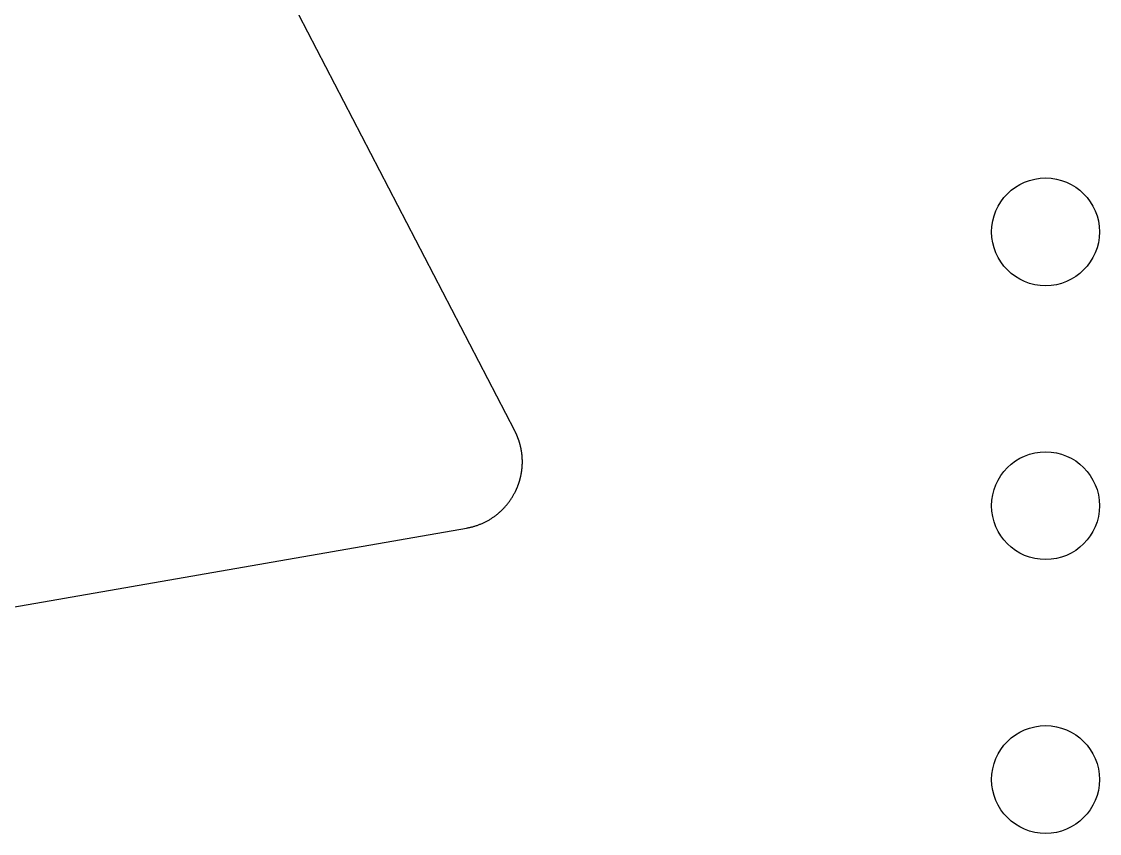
# Model space of a CAD drawing. Header units: millimetres. Extents: x 70 to 130, y -130 to -70.
# Drawn here: x 82.88 to 92.88, y -97.96 to -90.43 of the extents above; entities that cross this region are included whole.
import ezdxf

# ---------------------------------------------------------------- set-up
doc = ezdxf.new("R2010")
doc.units = ezdxf.units.MM
doc.layers.add('Edge.Cuts', color=254, linetype='CONTINUOUS', true_color=0xd0d2cd)

msp = doc.modelspace()

# ---------------------------------------------------------------- linework, layer by layer
at = {"layer": 'Edge.Cuts', "linetype": 'CONTINUOUS'}
for p, q in [((87.455617, -94.225746), (83.445606, -86.500128)), ((87.458247, -94.230851), (87.455617, -94.225746)), ((87.459873, -94.234062), (87.458247, -94.230851)), ((87.461478, -94.237277), (87.459873, -94.234062)), ((87.463064, -94.2405), (87.461478, -94.237277)), ((87.46463, -94.243727), (87.463064, -94.2405)), ((87.466178, -94.246962), (87.46463, -94.243727)), ((87.467705, -94.2502), (87.466178, -94.246962)), ((87.469214, -94.253447), (87.467705, -94.2502)), ((87.470702, -94.256696), (87.469214, -94.253447)), ((87.472172, -94.259954), (87.470702, -94.256696)), ((87.473621, -94.263215), (87.472172, -94.259954)), ((87.475052, -94.266483), (87.473621, -94.263215)), ((87.476463, -94.269755), (87.475052, -94.266483)), ((87.477855, -94.273035), (87.476463, -94.269755)), ((87.479227, -94.276317), (87.477855, -94.273035)), ((87.48058, -94.279608), (87.479227, -94.276317)), ((87.481912, -94.282901), (87.48058, -94.279608)), ((87.483226, -94.286202), (87.481912, -94.282901)), ((87.48452, -94.289506), (87.483226, -94.286202)), ((87.485795, -94.292817), (87.48452, -94.289506)), ((87.48705, -94.296131), (87.485795, -94.292817)), ((87.488286, -94.299452), (87.48705, -94.296131)), ((87.489502, -94.302776), (87.488286, -94.299452)), ((87.490699, -94.306107), (87.489502, -94.302776)), ((87.491876, -94.309441), (87.490699, -94.306107)), ((87.493034, -94.312782), (87.491876, -94.309441)), ((87.494172, -94.316125), (87.493034, -94.312782)), ((87.49529, -94.319476), (87.494172, -94.316125)), ((87.496389, -94.322828), (87.49529, -94.319476)), ((87.497469, -94.326188), (87.496389, -94.322828)), ((87.498528, -94.32955), (87.497469, -94.326188)), ((87.499569, -94.332919), (87.498528, -94.32955)), ((87.500589, -94.33629), (87.499569, -94.332919)), ((87.501591, -94.339668), (87.500589, -94.33629)), ((87.502572, -94.343047), (87.501591, -94.339668)), ((87.503534, -94.346434), (87.502572, -94.343047)), ((87.504476, -94.349822), (87.503534, -94.346434)), ((87.505399, -94.353216), (87.504476, -94.349822)), ((87.506302, -94.356613), (87.505399, -94.353216)), ((87.507186, -94.360016), (87.506302, -94.356613)), ((87.508049, -94.36342), (87.507186, -94.360016)), ((87.508893, -94.366831), (87.508049, -94.36342)), ((87.509717, -94.370243), (87.508893, -94.366831)), ((87.510522, -94.373661), (87.509717, -94.370243)), ((87.511307, -94.377081), (87.510522, -94.373661)), ((87.512073, -94.380507), (87.511307, -94.377081)), ((87.512818, -94.383934), (87.512073, -94.380507)), ((87.513544, -94.387367), (87.512818, -94.383934)), ((87.51425, -94.390801), (87.513544, -94.387367)), ((87.514936, -94.39424), (87.51425, -94.390801)), ((87.515603, -94.397681), (87.514936, -94.39424)), ((87.51625, -94.401128), (87.515603, -94.397681)), ((87.516877, -94.404575), (87.51625, -94.401128)), ((87.517484, -94.408027), (87.516877, -94.404575)), ((87.518071, -94.41148), (87.517484, -94.408027)), ((87.518639, -94.414939), (87.518071, -94.41148)), ((87.519187, -94.418398), (87.518639, -94.414939)), ((87.519715, -94.421863), (87.519187, -94.418398)), ((87.520223, -94.425328), (87.519715, -94.421863)), ((87.520711, -94.428797), (87.520223, -94.425328)), ((87.521179, -94.432267), (87.520711, -94.428797)), ((87.521628, -94.435742), (87.521179, -94.432267)), ((87.522057, -94.439217), (87.521628, -94.435742)), ((87.522466, -94.442697), (87.522057, -94.439217)), ((87.522854, -94.446177), (87.522466, -94.442697)), ((87.523223, -94.449661), (87.522854, -94.446177)), ((87.523572, -94.453145), (87.523223, -94.449661)), ((87.523902, -94.456634), (87.523572, -94.453145)), ((87.524211, -94.460122), (87.523902, -94.456634)), ((87.5245, -94.463614), (87.524211, -94.460122)), ((87.524769, -94.467106), (87.5245, -94.463614)), ((87.525019, -94.470602), (87.524769, -94.467106)), ((87.525248, -94.474097), (87.525019, -94.470602)), ((87.525458, -94.477596), (87.525248, -94.474097)), ((87.525647, -94.481094), (87.525458, -94.477596)), ((87.525816, -94.484596), (87.525647, -94.481094)), ((87.525966, -94.488097), (87.525816, -94.484596)), ((87.526095, -94.491601), (87.525966, -94.488097)), ((87.526205, -94.495104), (87.526095, -94.491601)), ((87.526294, -94.49861), (87.526205, -94.495104)), ((87.520669, -94.596774), (87.52114, -94.59328)), ((87.52114, -94.59328), (87.521591, -94.589786)), ((87.521591, -94.589786), (87.522022, -94.586287)), ((87.522022, -94.586287), (87.522433, -94.58279)), ((87.522433, -94.58279), (87.522824, -94.579289)), ((87.522824, -94.579289), (87.523195, -94.575788)), ((87.523195, -94.575788), (87.523546, -94.572284)), ((87.523546, -94.572284), (87.523877, -94.568781)), ((87.523877, -94.568781), (87.524189, -94.565275)), ((87.524189, -94.565275), (87.52448, -94.56177)), ((87.52448, -94.56177), (87.524751, -94.558261)), ((87.524751, -94.558261), (87.525002, -94.554755)), ((87.525002, -94.554755), (87.525233, -94.551245)), ((87.525233, -94.551245), (87.525444, -94.547737)), ((87.525444, -94.547737), (87.525635, -94.544227)), ((87.525635, -94.544227), (87.525806, -94.540718)), ((87.525806, -94.540718), (87.525957, -94.537207)), ((87.525957, -94.537207), (87.526087, -94.533698)), ((87.526087, -94.533698), (87.526198, -94.530187)), ((87.526198, -94.530187), (87.526289, -94.526678)), ((87.526289, -94.526678), (87.52636, -94.523167)), ((87.526364, -94.502115), (87.526294, -94.49861)), ((87.52636, -94.523167), (87.52641, -94.519658)), ((87.526413, -94.505624), (87.526364, -94.502115)), ((87.52641, -94.519658), (87.526441, -94.516147)), ((87.526442, -94.50913), (87.526413, -94.505624)), ((87.526441, -94.516147), (87.526452, -94.51264)), ((87.526452, -94.51264), (87.526442, -94.50913)), ((87.498405, -94.696761), (87.499446, -94.693373)), ((87.499446, -94.693373), (87.500469, -94.689978)), ((87.500469, -94.689978), (87.501472, -94.686579)), ((87.501472, -94.686579), (87.502455, -94.683174)), ((87.502455, -94.683174), (87.503419, -94.679765)), ((87.503419, -94.679765), (87.504364, -94.67635)), ((87.504364, -94.67635), (87.50529, -94.672931)), ((87.50529, -94.672931), (87.506195, -94.669507)), ((87.506195, -94.669507), (87.507082, -94.66608)), ((87.507082, -94.66608), (87.507948, -94.662647)), ((87.507948, -94.662647), (87.508795, -94.659211)), ((87.508795, -94.659211), (87.509623, -94.65577)), ((87.509623, -94.65577), (87.510431, -94.652326)), ((87.510431, -94.652326), (87.511219, -94.648877)), ((87.511219, -94.648877), (87.511987, -94.645426)), ((87.511987, -94.645426), (87.512736, -94.641969)), ((87.512736, -94.641969), (87.513465, -94.638511)), ((87.513465, -94.638511), (87.514175, -94.635048)), ((87.514175, -94.635048), (87.514864, -94.631583)), ((87.514864, -94.631583), (87.515534, -94.628113)), ((87.515534, -94.628113), (87.516184, -94.624642)), ((87.516184, -94.624642), (87.516814, -94.621167)), ((87.516814, -94.621167), (87.517424, -94.61769)), ((87.517424, -94.61769), (87.518015, -94.614209)), ((87.518015, -94.614209), (87.518585, -94.610728)), ((87.518585, -94.610728), (87.519136, -94.607242)), ((87.519136, -94.607242), (87.519667, -94.603755)), ((87.519667, -94.603755), (87.520178, -94.600265)), ((87.520178, -94.600265), (87.520669, -94.596774)), ((87.455132, -94.801673), (87.458386, -94.795356)), ((87.458386, -94.795356), (87.461569, -94.789001)), ((87.461569, -94.789001), (87.463134, -94.785811)), ((87.463134, -94.785811), (87.46468, -94.782612)), ((87.46468, -94.782612), (87.466209, -94.779404)), ((87.466209, -94.779404), (87.467719, -94.776188)), ((87.467719, -94.776188), (87.469212, -94.772963)), ((87.469212, -94.772963), (87.470686, -94.76973)), ((87.470686, -94.76973), (87.472141, -94.766489)), ((87.472141, -94.766489), (87.473579, -94.763239)), ((87.473579, -94.763239), (87.474998, -94.759983)), ((87.474998, -94.759983), (87.476399, -94.756718)), ((87.476399, -94.756718), (87.477781, -94.753445)), ((87.477781, -94.753445), (87.479145, -94.750165)), ((87.479145, -94.750165), (87.48049, -94.746878)), ((87.48049, -94.746878), (87.481816, -94.743583)), ((87.481816, -94.743583), (87.483124, -94.740281)), ((87.483124, -94.740281), (87.484413, -94.736972)), ((87.484413, -94.736972), (87.485684, -94.733656)), ((87.485684, -94.733656), (87.486935, -94.730333)), ((87.486935, -94.730333), (87.488168, -94.727005)), ((87.488168, -94.727005), (87.489381, -94.723668)), ((87.489381, -94.723668), (87.490576, -94.720326)), ((87.490576, -94.720326), (87.491752, -94.716978)), ((87.491752, -94.716978), (87.492908, -94.713623)), ((87.492908, -94.713623), (87.494046, -94.710262)), ((87.494046, -94.710262), (87.495164, -94.706896)), ((87.495164, -94.706896), (87.496264, -94.703523)), ((87.496264, -94.703523), (87.497344, -94.700145)), ((87.497344, -94.700145), (87.498405, -94.696761)), ((87.393822, -94.897048), (87.398141, -94.891437)), ((87.398141, -94.891437), (87.402397, -94.885775)), ((87.402397, -94.885775), (87.406591, -94.880064)), ((87.406591, -94.880064), (87.410721, -94.874303)), ((87.410721, -94.874303), (87.414788, -94.868495)), ((87.414788, -94.868495), (87.41879, -94.862639)), ((87.41879, -94.862639), (87.422727, -94.856737)), ((87.422727, -94.856737), (87.426598, -94.850789)), ((87.426598, -94.850789), (87.430403, -94.844797)), ((87.430403, -94.844797), (87.434141, -94.838761)), ((87.434141, -94.838761), (87.437811, -94.832682)), ((87.437811, -94.832682), (87.441414, -94.82656)), ((87.441414, -94.82656), (87.444947, -94.820398)), ((87.444947, -94.820398), (87.448412, -94.814195)), ((87.448412, -94.814195), (87.451807, -94.807953)), ((87.451807, -94.807953), (87.455132, -94.801673)), ((87.295429, -94.997584), (87.300851, -94.993126)), ((87.300851, -94.993126), (87.306224, -94.988604)), ((87.306224, -94.988604), (87.311548, -94.98402)), ((87.311548, -94.98402), (87.316821, -94.979373)), ((87.316821, -94.979373), (87.322043, -94.974665)), ((87.322043, -94.974665), (87.327214, -94.969896)), ((87.327214, -94.969896), (87.332333, -94.965066)), ((87.332333, -94.965066), (87.337399, -94.960177)), ((87.337399, -94.960177), (87.342411, -94.955228)), ((87.342411, -94.955228), (87.347369, -94.95022)), ((87.347369, -94.95022), (87.352272, -94.945154)), ((87.352272, -94.945154), (87.357119, -94.94003)), ((87.357119, -94.94003), (87.361911, -94.934849)), ((87.361911, -94.934849), (87.366645, -94.929613)), ((87.366645, -94.929613), (87.371322, -94.92432)), ((87.371322, -94.92432), (87.375941, -94.918973)), ((87.375941, -94.918973), (87.380501, -94.913571)), ((87.380501, -94.913571), (87.385002, -94.908116)), ((87.385002, -94.908116), (87.389442, -94.902608)), ((87.389442, -94.902608), (87.393822, -94.897048)), ((87.119488, -95.097641), (87.126086, -95.095175)), ((87.126086, -95.095175), (87.132649, -95.092636)), ((87.132649, -95.092636), (87.139179, -95.090025)), ((87.139179, -95.090025), (87.145674, -95.087341)), ((87.145674, -95.087341), (87.152134, -95.084586)), ((87.152134, -95.084586), (87.158558, -95.081759)), ((87.158558, -95.081759), (87.164947, -95.07886)), ((87.164947, -95.07886), (87.1713, -95.07589)), ((87.1713, -95.07589), (87.177616, -95.07285)), ((87.177616, -95.07285), (87.183894, -95.069738)), ((87.183894, -95.069738), (87.190135, -95.066556)), ((87.190135, -95.066556), (87.196338, -95.063304)), ((87.196338, -95.063304), (87.202502, -95.059982)), ((87.202502, -95.059982), (87.208627, -95.05659)), ((87.208627, -95.05659), (87.214712, -95.053129)), ((87.214712, -95.053129), (87.220757, -95.049599)), ((87.220757, -95.049599), (87.226762, -95.046)), ((87.226762, -95.046), (87.232725, -95.042333)), ((87.232725, -95.042333), (87.238646, -95.038598)), ((87.238646, -95.038598), (87.244524, -95.034795)), ((87.244524, -95.034795), (87.25036, -95.030924)), ((87.25036, -95.030924), (87.256152, -95.026987)), ((87.256152, -95.026987), (87.2619, -95.022983)), ((87.2619, -95.022983), (87.267604, -95.018913)), ((87.267604, -95.018913), (87.273262, -95.014777)), ((87.273262, -95.014777), (87.278874, -95.010576)), ((87.278874, -95.010576), (87.284439, -95.00631)), ((87.284439, -95.00631), (87.289958, -95.001979)), ((87.289958, -95.001979), (87.295429, -94.997584)), ((71.877762, -97.766706), (87.009644, -95.127047)), ((87.009644, -95.127047), (87.016733, -95.125772)), ((87.016733, -95.125772), (87.023793, -95.124421)), ((87.023793, -95.124421), (87.030825, -95.122994)), ((87.030825, -95.122994), (87.037827, -95.121491)), ((87.037827, -95.121491), (87.044801, -95.119913)), ((87.044801, -95.119913), (87.051745, -95.11826)), ((87.051745, -95.11826), (87.058659, -95.116532)), ((87.058659, -95.116532), (87.065542, -95.114729)), ((87.065542, -95.114729), (87.072396, -95.112852)), ((87.072396, -95.112852), (87.079218, -95.110901)), ((87.079218, -95.110901), (87.08601, -95.108875)), ((87.08601, -95.108875), (87.09277, -95.106775)), ((87.09277, -95.106775), (87.099498, -95.104602)), ((87.099498, -95.104602), (87.106194, -95.102355)), ((87.106194, -95.102355), (87.112858, -95.100034)), ((87.112858, -95.100034), (87.119488, -95.097641))]:
    msp.add_line(p, q, dxfattribs=at)
at = {"layer": 'Edge.Cuts'}
for centre in [(92.38, -92.38), (92.38, -94.92), (92.38, -97.46)]:
    msp.add_circle(centre, 0.5, dxfattribs=at)

doc.saveas('drawing.dxf')
